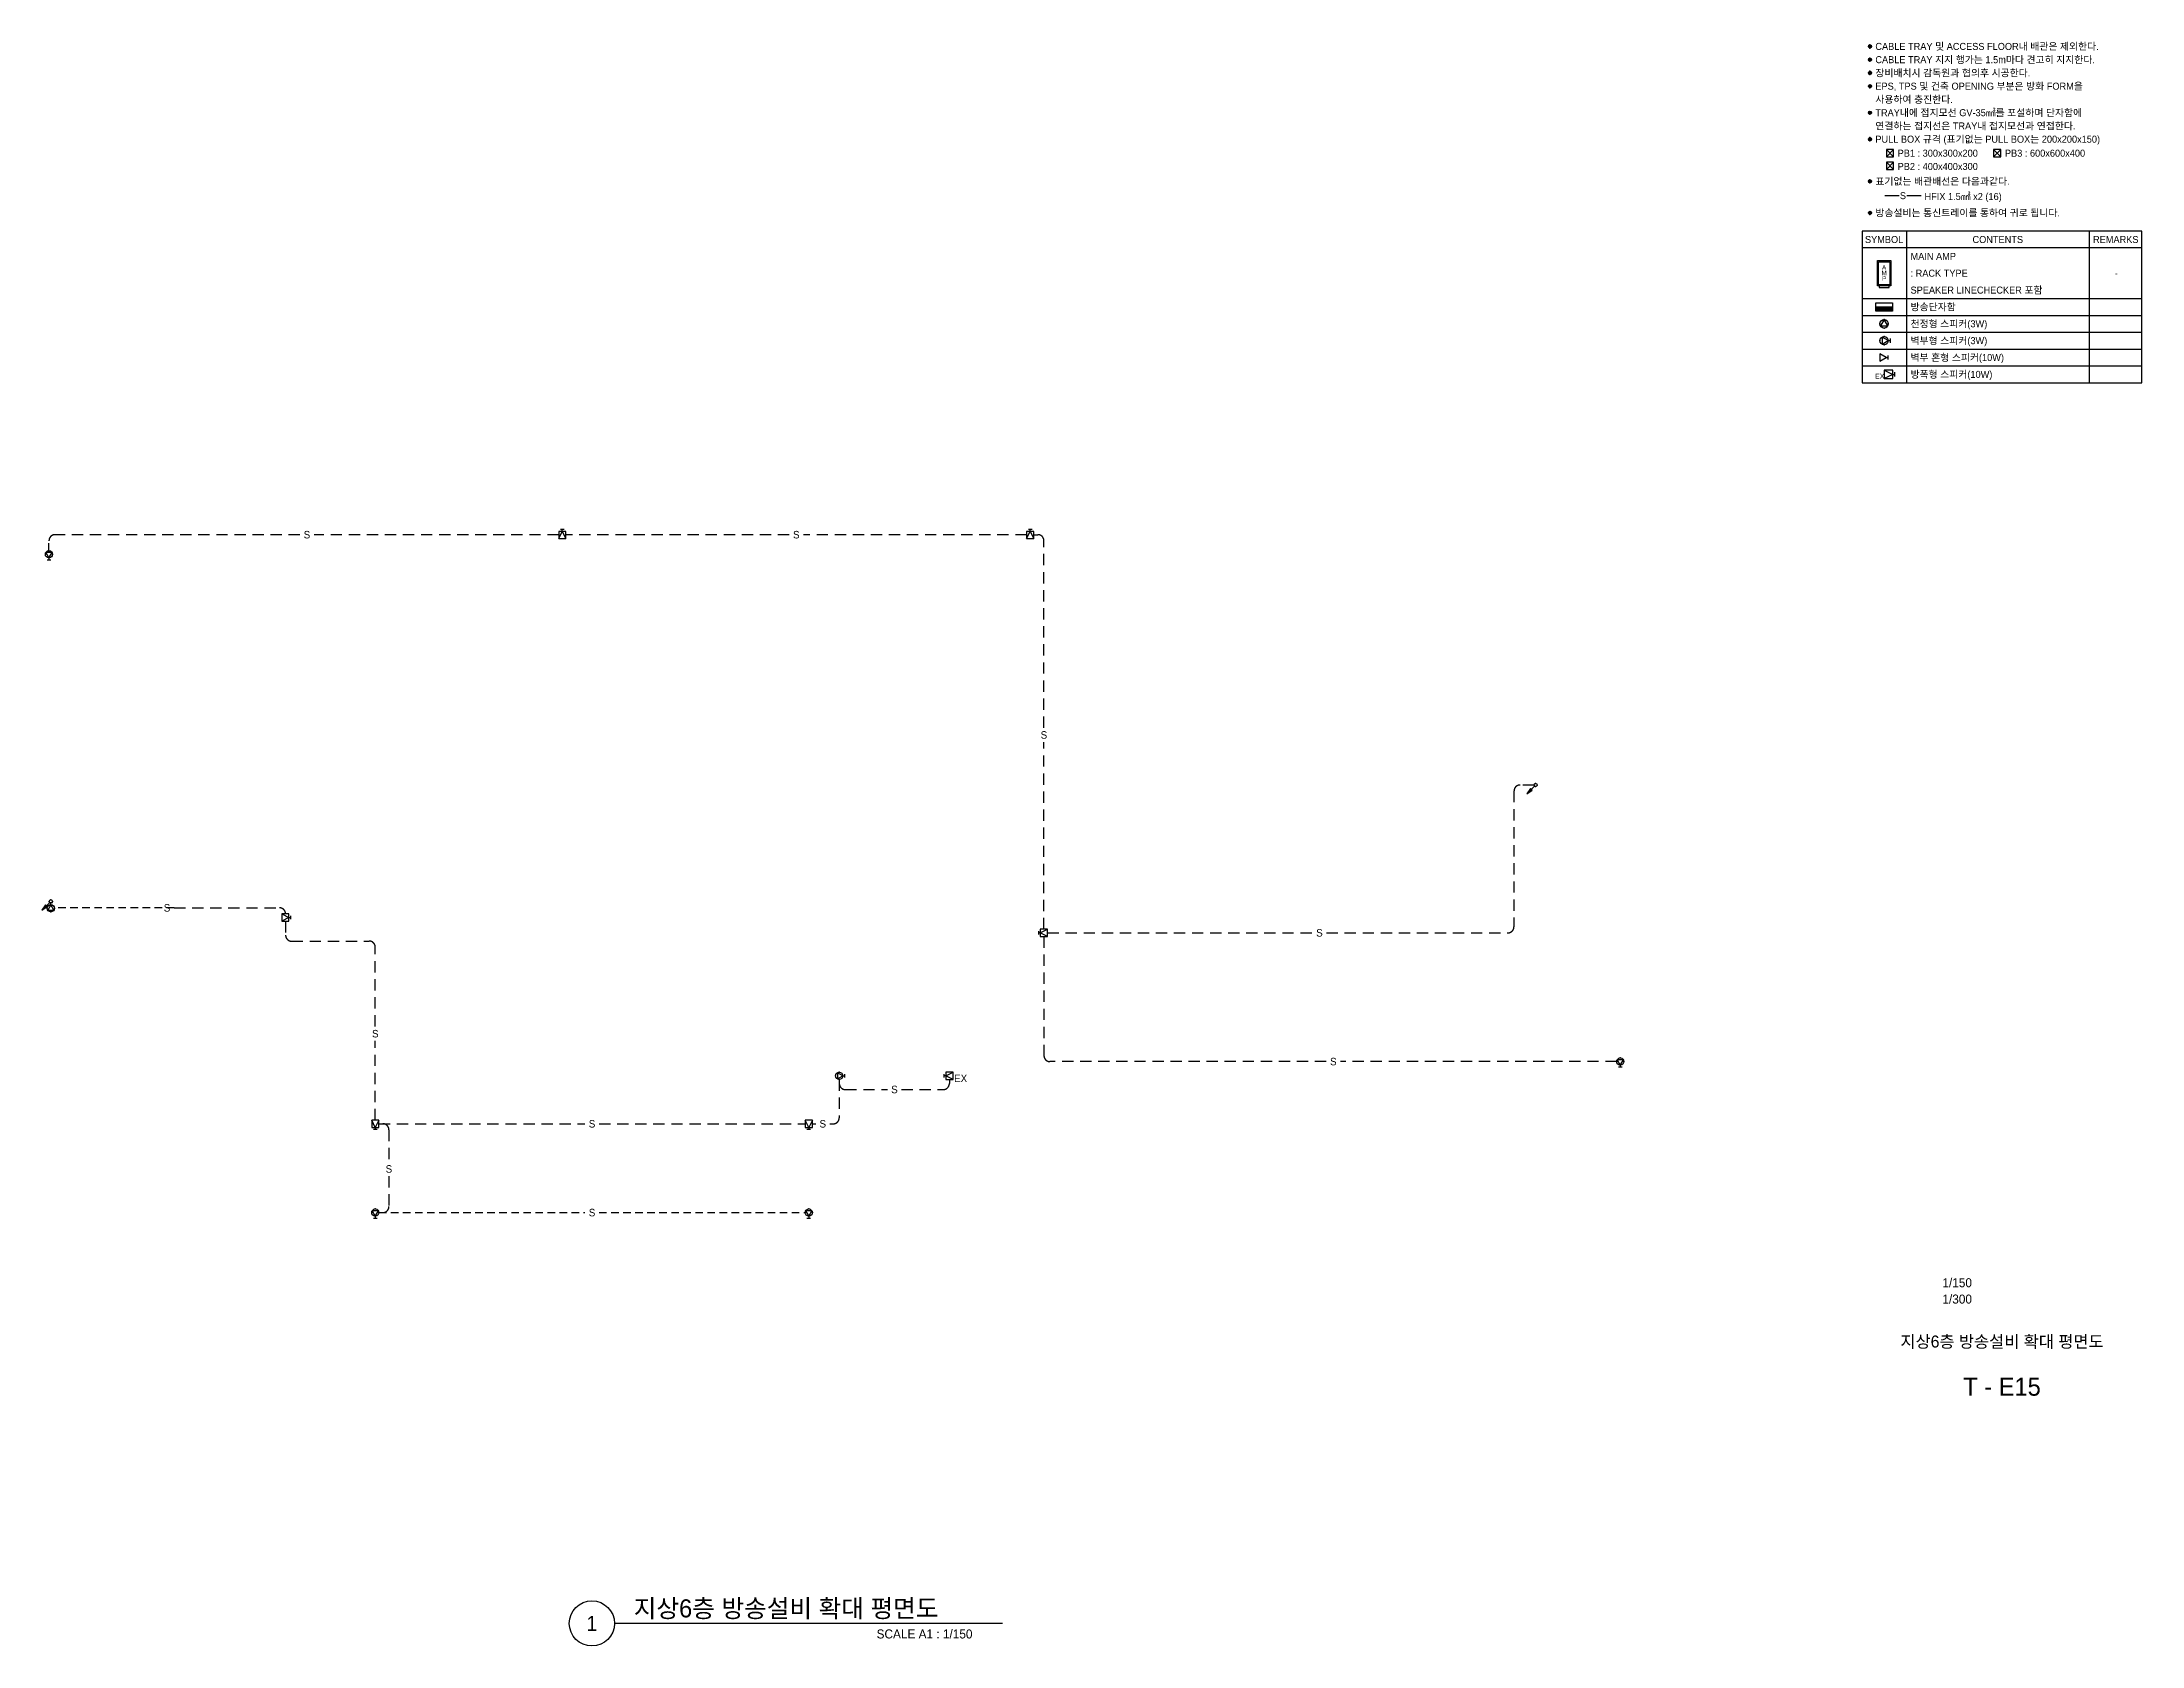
# Model space of a CAD drawing. Header units: millimetres. Extents: x 93478 to 502050, y -351975 to 881490.
# Drawn here: x 271252 to 375900, y 717225 to 797145 of the extents above; entities that cross this region are included whole.
import ezdxf
from ezdxf.enums import TextEntityAlignment as Align

# ---------------------------------------------------------------- set-up
doc = ezdxf.new("R2010")
doc.units = ezdxf.units.MM
doc.header["$LTSCALE"] = 150
doc.set_wipeout_variables(frame=1)
doc.linetypes.add('D2', pattern=[6.5, 2.5, -1.5, 2.5])
for name, color, linetype in [('------30 Public Address Terminal Board', 3, 'Continuous'), ('------31 Speaker', 3, 'Continuous'), ('-----20 General Symbol', 3, 'Continuous'), ('-----21 Embeded Wire in Ceiling or Wall', 4, 'Continuous'), ('-----22 Embeded in Floor', 4, 'D2'), ('-----29 Cable Schedule', 1, 'Continuous'), ('-----30 Text', 2, 'Continuous'), ('-----41 Drawing Title', 2, 'Continuous'), ('-----42 Drawing Number', 2, 'Continuous'), ('-----43 Drawing Scale', 3, 'Continuous')]:
    doc.layers.add(name, color=color, linetype=linetype)
doc.styles.add('ELEC', font='')
doc.styles.get('ELEC').set_extended_font_data('Dotum')

# ---------------------------------------------------------------- blocks, each defined once
blk = doc.blocks.new('I05')
blk.add_hatch(color=256).paths.add_polyline_path([(300, 150), (-300, 150), (-300, 0), (300, 0)])
blk.add_line((-300, 150), (300, 150))
blk.add_lwpolyline([(-300, 0), (-300, 300), (300, 300), (300, 0)], close=True)
blk = doc.blocks.new('E01-1')
blk.add_lwpolyline([(130, -75), (0, 150), (-130, -75)], close=True)
at = {"linetype": 'Continuous'}
blk.add_circle((0, 0), 150, dxfattribs=at)
for p in [(-150, 0), (0, 150), (150, 0), (0, -150)]:
    blk.add_point(p)
blk = doc.blocks.new('I03')
for p, q in [((-75, 0), (0, 0)), ((0, -75), (0, 75))]:
    blk.add_line(p, q)
blk.add_lwpolyline([(-75, 0), (-300, 130), (-300, -130)], close=True)
blk = doc.blocks.new('I02')
for p, q in [((-75, 0), (0, 0)), ((0, -75), (0, 75))]:
    blk.add_line(p, q)
blk.add_lwpolyline([(-300, -130), (-75, 0), (-300, 130)], close=True)
at = {"linetype": 'Continuous'}
blk.add_circle((-225, 0), 150, dxfattribs=at)
for p in [(-225, 150), (-375, 0), (-225, -150), (-75, 0)]:
    blk.add_point(p)
blk = doc.blocks.new('I12')
for points in [[(300, 75), (-300, 75), (-300, 1200), (300, 1200)], [(225, 75), (-225, 75), (-225, 0), (225, 0)]]:
    blk.add_lwpolyline(points, close=True)
at = {"color": 1}
blk.add_lwpolyline([(-250, 1150), (250, 1150), (250, 125), (-250, 125)], close=True, dxfattribs=at)
at = {"style": 'ELEC'}
for s, p in [('A', (0, 900)), ('M', (0, 650)), ('P', (0, 400))]:
    blk.add_text(s, height=200, dxfattribs=at).set_placement(p, align=Align.MIDDLE)
blk = doc.blocks.new('I04')
for p, q in [((-375, 150), (-75, 0)), ((-75, 0), (-375, -150)), ((-75, 0), (0, 0)), ((0, -75), (0, 75))]:
    blk.add_line(p, q)
blk.add_lwpolyline([(-375, -150), (-75, -150), (-75, 150), (-375, 150)], close=True)
blk = doc.blocks.new('A$C9b6ca0ab')
at = {"layer": '-----30 Text'}
h = blk.add_hatch(color=256, dxfattribs=at)
edge = h.paths.add_edge_path()
edge.add_arc((-32211, -9950), 160, 0, 360)
h = blk.add_hatch(color=256, dxfattribs=at)
edge = h.paths.add_edge_path()
edge.add_arc((-32211, -11271), 160, 0, 360)
h = blk.add_hatch(color=256, dxfattribs=at)
edge = h.paths.add_edge_path()
edge.add_arc((-32211, -12592), 160, 0, 360)
h = blk.add_hatch(color=256, dxfattribs=at)
edge = h.paths.add_edge_path()
edge.add_arc((-32211, -13913), 160, 0, 360)
h = blk.add_hatch(color=256, dxfattribs=at)
edge = h.paths.add_edge_path()
edge.add_arc((-32211, -16555), 160, 0, 360)
h = blk.add_hatch(color=256, dxfattribs=at)
edge = h.paths.add_edge_path()
edge.add_arc((-32211, -19196), 160, 0, 360)
h = blk.add_hatch(color=256, dxfattribs=at)
edge = h.paths.add_edge_path()
edge.add_arc((-32211, -23392), 160, 0, 360)
h = blk.add_hatch(color=256, dxfattribs=at)
edge = h.paths.add_edge_path()
edge.add_arc((-32211, -26534), 160, 0, 360)
at = {"layer": '-----20 General Symbol'}
for p, q in [((-29852, -20955), (-30580, -20227)), ((-29852, -20227), (-30580, -20955)), ((-19157, -20955), (-19885, -20227)), ((-19157, -20227), (-19885, -20955)), ((-29852, -22202), (-30580, -21474)), ((-29852, -21474), (-30580, -22202))]:
    blk.add_line(p, q, dxfattribs=at)
for points in [[(-30580, -20227), (-30580, -20955), (-29852, -20955), (-29852, -20227)], [(-19885, -20227), (-19885, -20955), (-19157, -20955), (-19157, -20227)], [(-30580, -21474), (-30580, -22202), (-29852, -22202), (-29852, -21474)]]:
    blk.add_lwpolyline(points, close=True, dxfattribs=at)
at = {"layer": '-----21 Embeded Wire in Ceiling or Wall'}
for p, q in [((-30734, -24820, 0), (-29310, -24820, 0)), ((-28528, -24820, 0), (-27115, -24820, 0))]:
    blk.add_line(p, q, dxfattribs=at)
at = {"layer": '-----30 Text'}
for centre in [(-32211, -9950), (-32211, -11271), (-32211, -12592), (-32211, -13913), (-32211, -16555), (-32211, -19196), (-32211, -23392, 0), (-32211, -26534, 0)]:
    blk.add_circle(centre, 160, dxfattribs=at)
for p in [(-32371, -9950), (-32211, -9790), (-32211, -10110), (-32051, -9950), (-32371, -11271), (-32211, -11111), (-32211, -11431), (-32211, -12432), (-32051, -11271), (-32371, -12592), (-32371, -13913), (-32211, -12752), (-32211, -14073), (-32051, -12592), (-32051, -13913), (-32371, -16555), (-32211, -16714), (-32051, -16555), (-32371, -19196), (-32211, -19037), (-32211, -19356), (-32051, -19196), (-32371, -23392, 0), (-32211, -23232, 0), (-32211, -23552, 0), (-32051, -23392, 0), (-32371, -26534, 0), (-32211, -26694, 0), (-32051, -26534, 0)]:
    blk.add_point(p, dxfattribs=at)
at = {"layer": '-----21 Embeded Wire in Ceiling or Wall', "style": 'ELEC'}
blk.add_text('S', height=700, dxfattribs=at).set_placement((-28925, -24820, 0), align=Align.MIDDLE_CENTER)
at = {"layer": '-----30 Text', "style": 'ELEC'}
for s, p in [('CABLE TRAY 및 ACCESS FLOOR내 배관은 제외한다.', (-31675, -9950)), ('장비배치시 감독원과 협의후 시공한다.', (-31675, -12592)), ('CABLE TRAY 지지 행가는 1.5m마다 견고히 지지한다.', (-31675, -11271)), ('EPS, TPS 및 건축 OPENING 부분은 방화 FORM을', (-31675, -13913)), ('TRAY내에 접지모선 GV-35㎟를 포설하며 단자함에', (-31675, -16555)), ('사용하여 충진한다.', (-31675, -15234)), ('연결하는 접지선은 TRAY내 접지모선과 연접한다.', (-31675, -17876)), ('PULL BOX 규격 (표기없는 PULL BOX는 200x200x150)', (-31675, -19196)), ('PB1 : 300x300x200', (-29455, -20591)), ('PB3 : 600x600x400', (-18761, -20591)), ('표기없는 배관배선은 다음과같다.', (-31675, -23392, 0)), ('PB2 : 400x400x300', (-29455, -21912)), ('HFIX 1.5㎟ x2 (16)', (-26777, -24907, 0)), ('방송설비는 통신트레이를 통하여 귀로 됩니다.', (-31675, -26534, 0))]:
    blk.add_text(s, height=700, dxfattribs=at).set_placement(p, align=Align.MIDDLE_LEFT)
at = {"color": 3}
blk.add_wipeout([(-5100, -28351), (-33000, -28351), (-33000, -43471), (-5100, -43471)], dxfattribs=at).dxf.layer = '-----29 Cable Schedule'
at = {"layer": '-----29 Cable Schedule'}
for p, q in [((-28569, -28351), (-28569, -30031)), ((-10380, -28351), (-10380, -30031)), ((-28569, -30031), (-28569, -43471)), ((-10380, -30031), (-10380, -43471)), ((-33000, -35071), (-5100, -35071)), ((-33000, -36751), (-5100, -36751)), ((-33000, -38431), (-5100, -38431)), ((-33000, -40111), (-5100, -40111)), ((-33000, -41791), (-5100, -41791))]:
    blk.add_line(p, q, dxfattribs=at)
at = {"layer": '-----29 Cable Schedule', "color": 3}
blk.add_line((-5100, -30031), (-33000, -30031), dxfattribs=at)
blk.add_lwpolyline([(-5100, -28351), (-33000, -28351), (-33000, -43471), (-5100, -43471)], close=True, dxfattribs=at)
at = {"layer": '------30 Public Address Terminal Board'}
for name, p, xscale, yscale, zscale in [('I12', (-30802, -33979), 2.240000000000387, 2.240000000000387, 2.240000000000387), ('I05', (-30802, -36331), 2.8, 2.8, 2.8)]:
    blk.add_blockref(name, p, dxfattribs=dict(at, xscale=xscale, yscale=yscale, zscale=zscale))
at = {"layer": '------31 Speaker', "xscale": 2.8, "yscale": 2.8, "zscale": 2.8}
for name, p in [('E01-1', (-30802, -37591)), ('I03', (-30382, -40951)), ('I04', (-29734, -42631))]:
    blk.add_blockref(name, p, dxfattribs=at)
at = {"layer": '-----20 General Symbol', "xscale": 2.8, "yscale": 2.8, "zscale": 2.8}
blk.add_blockref('I02', (-30172, -39271), dxfattribs=at)
at = {"layer": '------31 Speaker', "style": 'ELEC'}
blk.add_text('EX', height=500, dxfattribs=at).set_placement((-31699, -42811), align=Align.MIDDLE_LEFT)
at = {"layer": '-----29 Cable Schedule', "color": 2, "style": 'ELEC'}
for s, p in [('SYMBOL', (-30802, -29191)), ('CONTENTS', (-19474, -29191)), ('REMARKS', (-7716, -29191))]:
    blk.add_text(s, height=700, dxfattribs=at).set_placement(p, align=Align.MIDDLE)
at = {"layer": '-----30 Text', "style": 'ELEC'}
for s, p in [('MAIN AMP', (-28168, -30871)), (': RACK TYPE', (-28168, -32551)), ('-', (-7813, -32551)), ('SPEAKER LINECHECKER 포함 ', (-28168, -34231)), ('방송단자함', (-28168, -35911)), ('천정형 스피커(3W)', (-28168, -37591)), ('벽부형 스피커(3W)', (-28168, -39271)), ('벽부 혼형 스피커(10W)', (-28168, -40951)), ('방폭형 스피커(10W)', (-28168, -42631))]:
    blk.add_text(s, height=700, dxfattribs=at).set_placement(p, align=Align.MIDDLE_LEFT)
blk = doc.blocks.new('O01')
blk.add_hatch(color=256).paths.add_polyline_path([(-149, -218), (-218, -149), (-368, -368)])
blk.add_line((-46, -46), (-184, -184))
blk.add_lwpolyline([(-368, -368), (-149, -218), (-218, -149), (-368, -368)])
blk.add_circle((0, 0), 65)
for p in [(-65, 0), (-65, 0), (0, 65), (0, 65), (65, 0), (65, 0), (0, -65), (0, -65)]:
    blk.add_point(p)

msp = doc.modelspace()

# ---------------------------------------------------------------- linework, layer by layer
at = {"layer": '-----22 Embeded in Floor', "ltscale": 1.5}
for p, q in [((284102, 772597), (271900, 772597)), ((297001, 772597), (284810, 772597)), ((308486, 772597), (297361, 772597)), ((320318, 772597), (309193, 772597)), ((320678, 772597), (320881, 772597)), ((321181, 762972), (321181, 772297)), ((321181, 752939), (321181, 762264)), ((344605, 759824), (344605, 753059)), ((345605, 760124), (344905, 760124)), ((277836, 754004), (283091, 754004)), ((283391, 753344), (283391, 752644)), ((321181, 752579), (321181, 746644)), ((321361, 752759), (334557, 752759)), ((335264, 752759), (344305, 752759)), ((283691, 752344), (287561, 752344)), ((287861, 748088), (287861, 752044)), ((287861, 743424), (287861, 747380)), ((335248, 746344), (321481, 746344)), ((349723, 746344), (335956, 746344)), ((310981, 745454), (310981, 745254)), ((310981, 745454), (310981, 743544)), ((311281, 744954), (313377, 744954)), ((314084, 744954), (316170, 744954)), ((288041, 743244), (288241, 743244)), ((288041, 743244), (298307, 743244)), ((299014, 743244), (309281, 743244)), ((309641, 743244), (309807, 743244)), ((310514, 743244), (310681, 743244)), ((288541, 742944), (288541, 741348)), ((288541, 740640), (288541, 739120))]:
    msp.add_line(p, q, dxfattribs=at)
at = {"layer": '-----22 Embeded in Floor'}
for p, q in [((271600, 771800), (271600, 772297)), ((277836, 754004), (271871, 754004)), ((316470, 745454), (316470, 745254)), ((288041, 738820), (288241, 738820)), ((288041, 738820), (298307, 738820)), ((299014, 738820), (309281, 738820))]:
    msp.add_line(p, q, dxfattribs=at)
at = {"layer": '-----22 Embeded in Floor', "ltscale": 1.5}
for centre, start, end in [((271900, 772297, 0), 90, 180), ((320881, 772297), 0, 90), ((344905, 759824), 90, 180), ((283091, 753704), 0, 90), ((283691, 752644), 180, 270), ((344305, 753059), 270, 0), ((287561, 752044), 0, 90), ((321481, 746644), 180, 270), ((311281, 745254), 180, 270), ((316170, 745254), 270, 0), ((288241, 742944), 0, 90), ((310681, 743544), 270, 0), ((288241, 739120), 270, 0)]:
    msp.add_arc(centre, 300, start, end, dxfattribs=at)
at = {"layer": '-----41 Drawing Title', "color": 7}
msp.add_line((319120, 718350), (299780, 718350), dxfattribs=at)
msp.add_circle((298655, 718350), 1125, dxfattribs=at)

# ---------------------------------------------------------------- block references
at = {"layer": '------31 Speaker', "xscale": 1.2, "yscale": 1.2, "zscale": 1.2}
for name, p, rotation in [('I04', (297181, 772850), 90), ('I04', (320498, 772850), 90), ('I02', (271600, 771350), 270), ('I02', (271693, 754250), 89.99999999999999), ('I04', (320911, 752759), 180), ('I02', (349903, 746074), 270), ('I04', (316200, 745634), 180), ('I04', (287861, 742974), 270), ('I04', (309461, 742974), 270), ('I02', (287861, 738550), 269.9999999999999), ('I02', (309461, 738550), 269.9999999999999)]:
    msp.add_blockref(name, p, dxfattribs=dict(at, rotation=rotation))
for name, p in [('I04', (283650, 753524)), ('I02', (311251, 745634))]:
    msp.add_blockref(name, p, dxfattribs=at)
at = {"layer": '-----20 General Symbol', "xscale": 1.2, "yscale": 1.2, "zscale": 1.2}
for p in [(345683, 760124), (271693, 754328)]:
    msp.add_blockref('O01', p, dxfattribs=at)
at = {"layer": '-----29 Cable Schedule', "xscale": 0.5, "yscale": 0.5, "zscale": 0.5}
msp.add_blockref('A$C9b6ca0ab', (378450, 801900), dxfattribs=at)

# ---------------------------------------------------------------- texts
at = {"layer": '------31 Speaker', "style": 'ELEC'}
msp.add_text('EX', height=375, dxfattribs=at).set_placement((317029, 745508), align=Align.MIDDLE_CENTER)
at = {"layer": '-----21 Embeded Wire in Ceiling or Wall', "style": 'ELEC'}
msp.add_text('S', height=375, dxfattribs=at).set_placement((298661, 738820), align=Align.MIDDLE_CENTER)
at = {"layer": '-----22 Embeded in Floor', "ltscale": 1.5, "style": 'ELEC'}
for p in [(284456, 772597), (308840, 772597), (321181, 762618), (277482, 754004), (334911, 752759), (287861, 747734), (335602, 746344), (313731, 744954), (298661, 743244), (310161, 743244), (288541, 740994)]:
    msp.add_text('S', height=375, dxfattribs=at).set_placement(p, align=Align.MIDDLE_CENTER)
at = {"layer": '-----41 Drawing Title', "style": 'ELEC'}
msp.add_text('지상6층 방송설비 확대 평면도', height=600, dxfattribs=at).set_placement((368925, 732395), align=Align.MIDDLE_CENTER)
at = {"layer": '-----41 Drawing Title', "color": 2, "style": 'ELEC'}
msp.add_text('지상6층 방송설비 확대 평면도', height=900, dxfattribs=at).set_placement((300739, 718650))
at = {"layer": '-----41 Drawing Title', "color": 7, "style": 'ELEC'}
msp.add_text('1', height=750, dxfattribs=at).set_placement((298655, 718350), align=Align.MIDDLE)
at = {"layer": '-----41 Drawing Title', "style": 'ELEC'}
msp.add_text('SCALE A1 : 1/150', height=450, dxfattribs=at).set_placement((317620, 717600), align=Align.RIGHT)
at = {"layer": '-----42 Drawing Number', "style": 'ELEC'}
msp.add_text('T - E15', height=900, dxfattribs=at).set_placement((368925, 730145), align=Align.MIDDLE_CENTER)
at = {"layer": '-----43 Drawing Scale', "style": 'ELEC'}
for s, p in [('1/150', (366690, 735325)), ('1/300', (366690, 734510))]:
    msp.add_text(s, height=450, dxfattribs=at).set_placement(p, align=Align.MIDDLE_CENTER)

doc.saveas('drawing.dxf')
